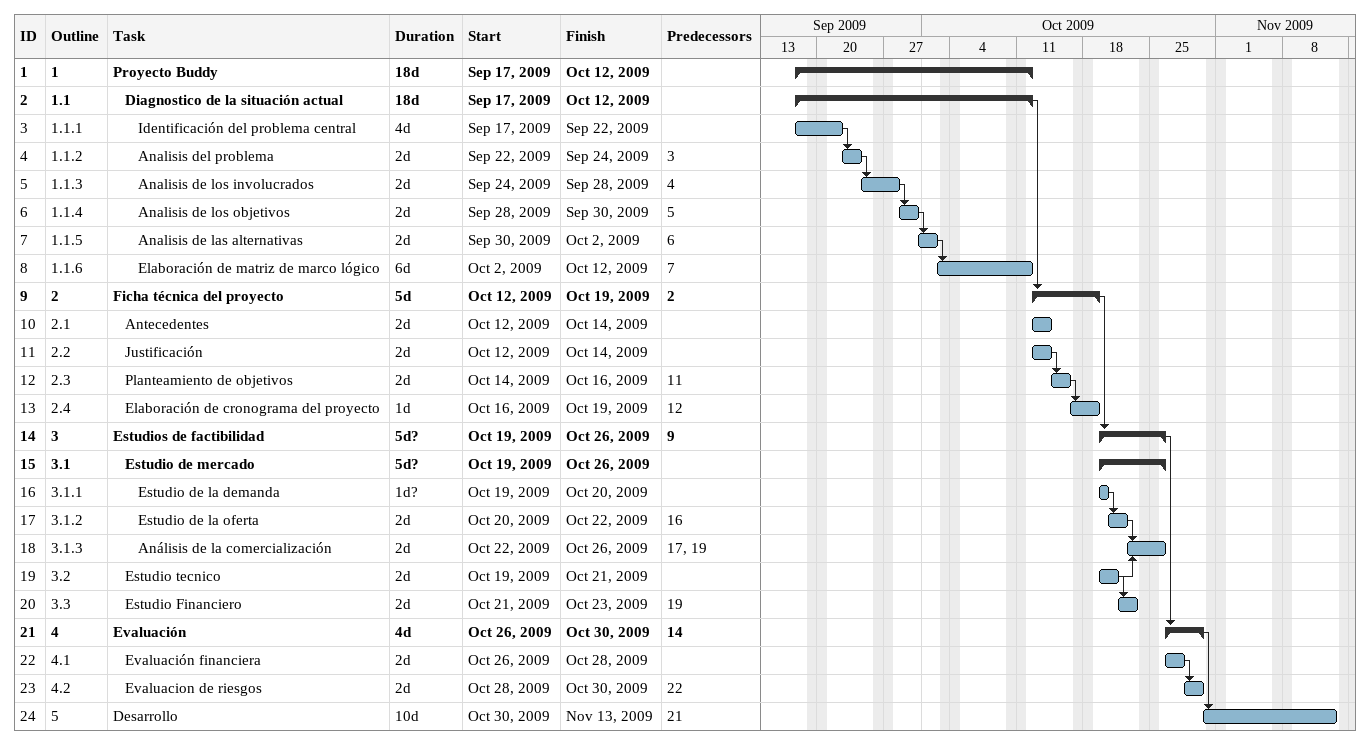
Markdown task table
| ID | WBS | Task | Duration | Start | Finish | Predecessors |
|---|---|---|---|---|---|---|
| 1 | 1 | **Proyecto Buddy** | 18d | 2009-09-17 | 2009-10-12 |  |
| 2 | 1.1 | **Diagnostico de la situación actual** | 18d | 2009-09-17 | 2009-10-12 |  |
| 3 | 1.1.1 | Identificación del problema central | 4d | 2009-09-17 | 2009-09-22 |  |
| 4 | 1.1.2 | Analisis del problema | 2d | 2009-09-22 | 2009-09-24 | 3 |
| 5 | 1.1.3 | Analisis de los involucrados | 2d | 2009-09-24 | 2009-09-28 | 4 |
| 6 | 1.1.4 | Analisis de los objetivos | 2d | 2009-09-28 | 2009-09-30 | 5 |
| 7 | 1.1.5 | Analisis de las alternativas | 2d | 2009-09-30 | 2009-10-02 | 6 |
| 8 | 1.1.6 | Elaboración de matriz de marco lógico | 6d | 2009-10-02 | 2009-10-12 | 7 |
| 9 | 2 | **Ficha técnica del proyecto** | 5d | 2009-10-12 | 2009-10-19 | 2 |
| 10 | 2.1 | Antecedentes | 2d | 2009-10-12 | 2009-10-14 |  |
| 11 | 2.2 | Justificación | 2d | 2009-10-12 | 2009-10-14 |  |
| 12 | 2.3 | Planteamiento de objetivos | 2d | 2009-10-14 | 2009-10-16 | 11 |
| 13 | 2.4 | Elaboración de cronograma del proyecto | 1d | 2009-10-16 | 2009-10-19 | 12 |
| 14 | 3 | **Estudios de factibilidad** | 5d? | 2009-10-19 | 2009-10-26 | 9 |
| 15 | 3.1 | **Estudio de mercado** | 5d? | 2009-10-19 | 2009-10-26 |  |
| 16 | 3.1.1 | Estudio de la demanda | 1d? | 2009-10-19 | 2009-10-20 |  |
| 17 | 3.1.2 | Estudio de la oferta | 2d | 2009-10-20 | 2009-10-22 | 16 |
| 18 | 3.1.3 | Análisis de la comercialización | 2d | 2009-10-22 | 2009-10-26 | 17, 19 |
| 19 | 3.2 | Estudio tecnico | 2d | 2009-10-19 | 2009-10-21 |  |
| 20 | 3.3 | Estudio Financiero | 2d | 2009-10-21 | 2009-10-23 | 19 |
| 21 | 4 | **Evaluación** | 4d | 2009-10-26 | 2009-10-30 | 14 |
| 22 | 4.1 | Evaluación financiera | 2d | 2009-10-26 | 2009-10-28 |  |
| 23 | 4.2 | Evaluacion de riesgos | 2d | 2009-10-28 | 2009-10-30 | 22 |
| 24 | 5 | Desarrollo | 10d | 2009-10-30 | 2009-11-13 | 21 |
